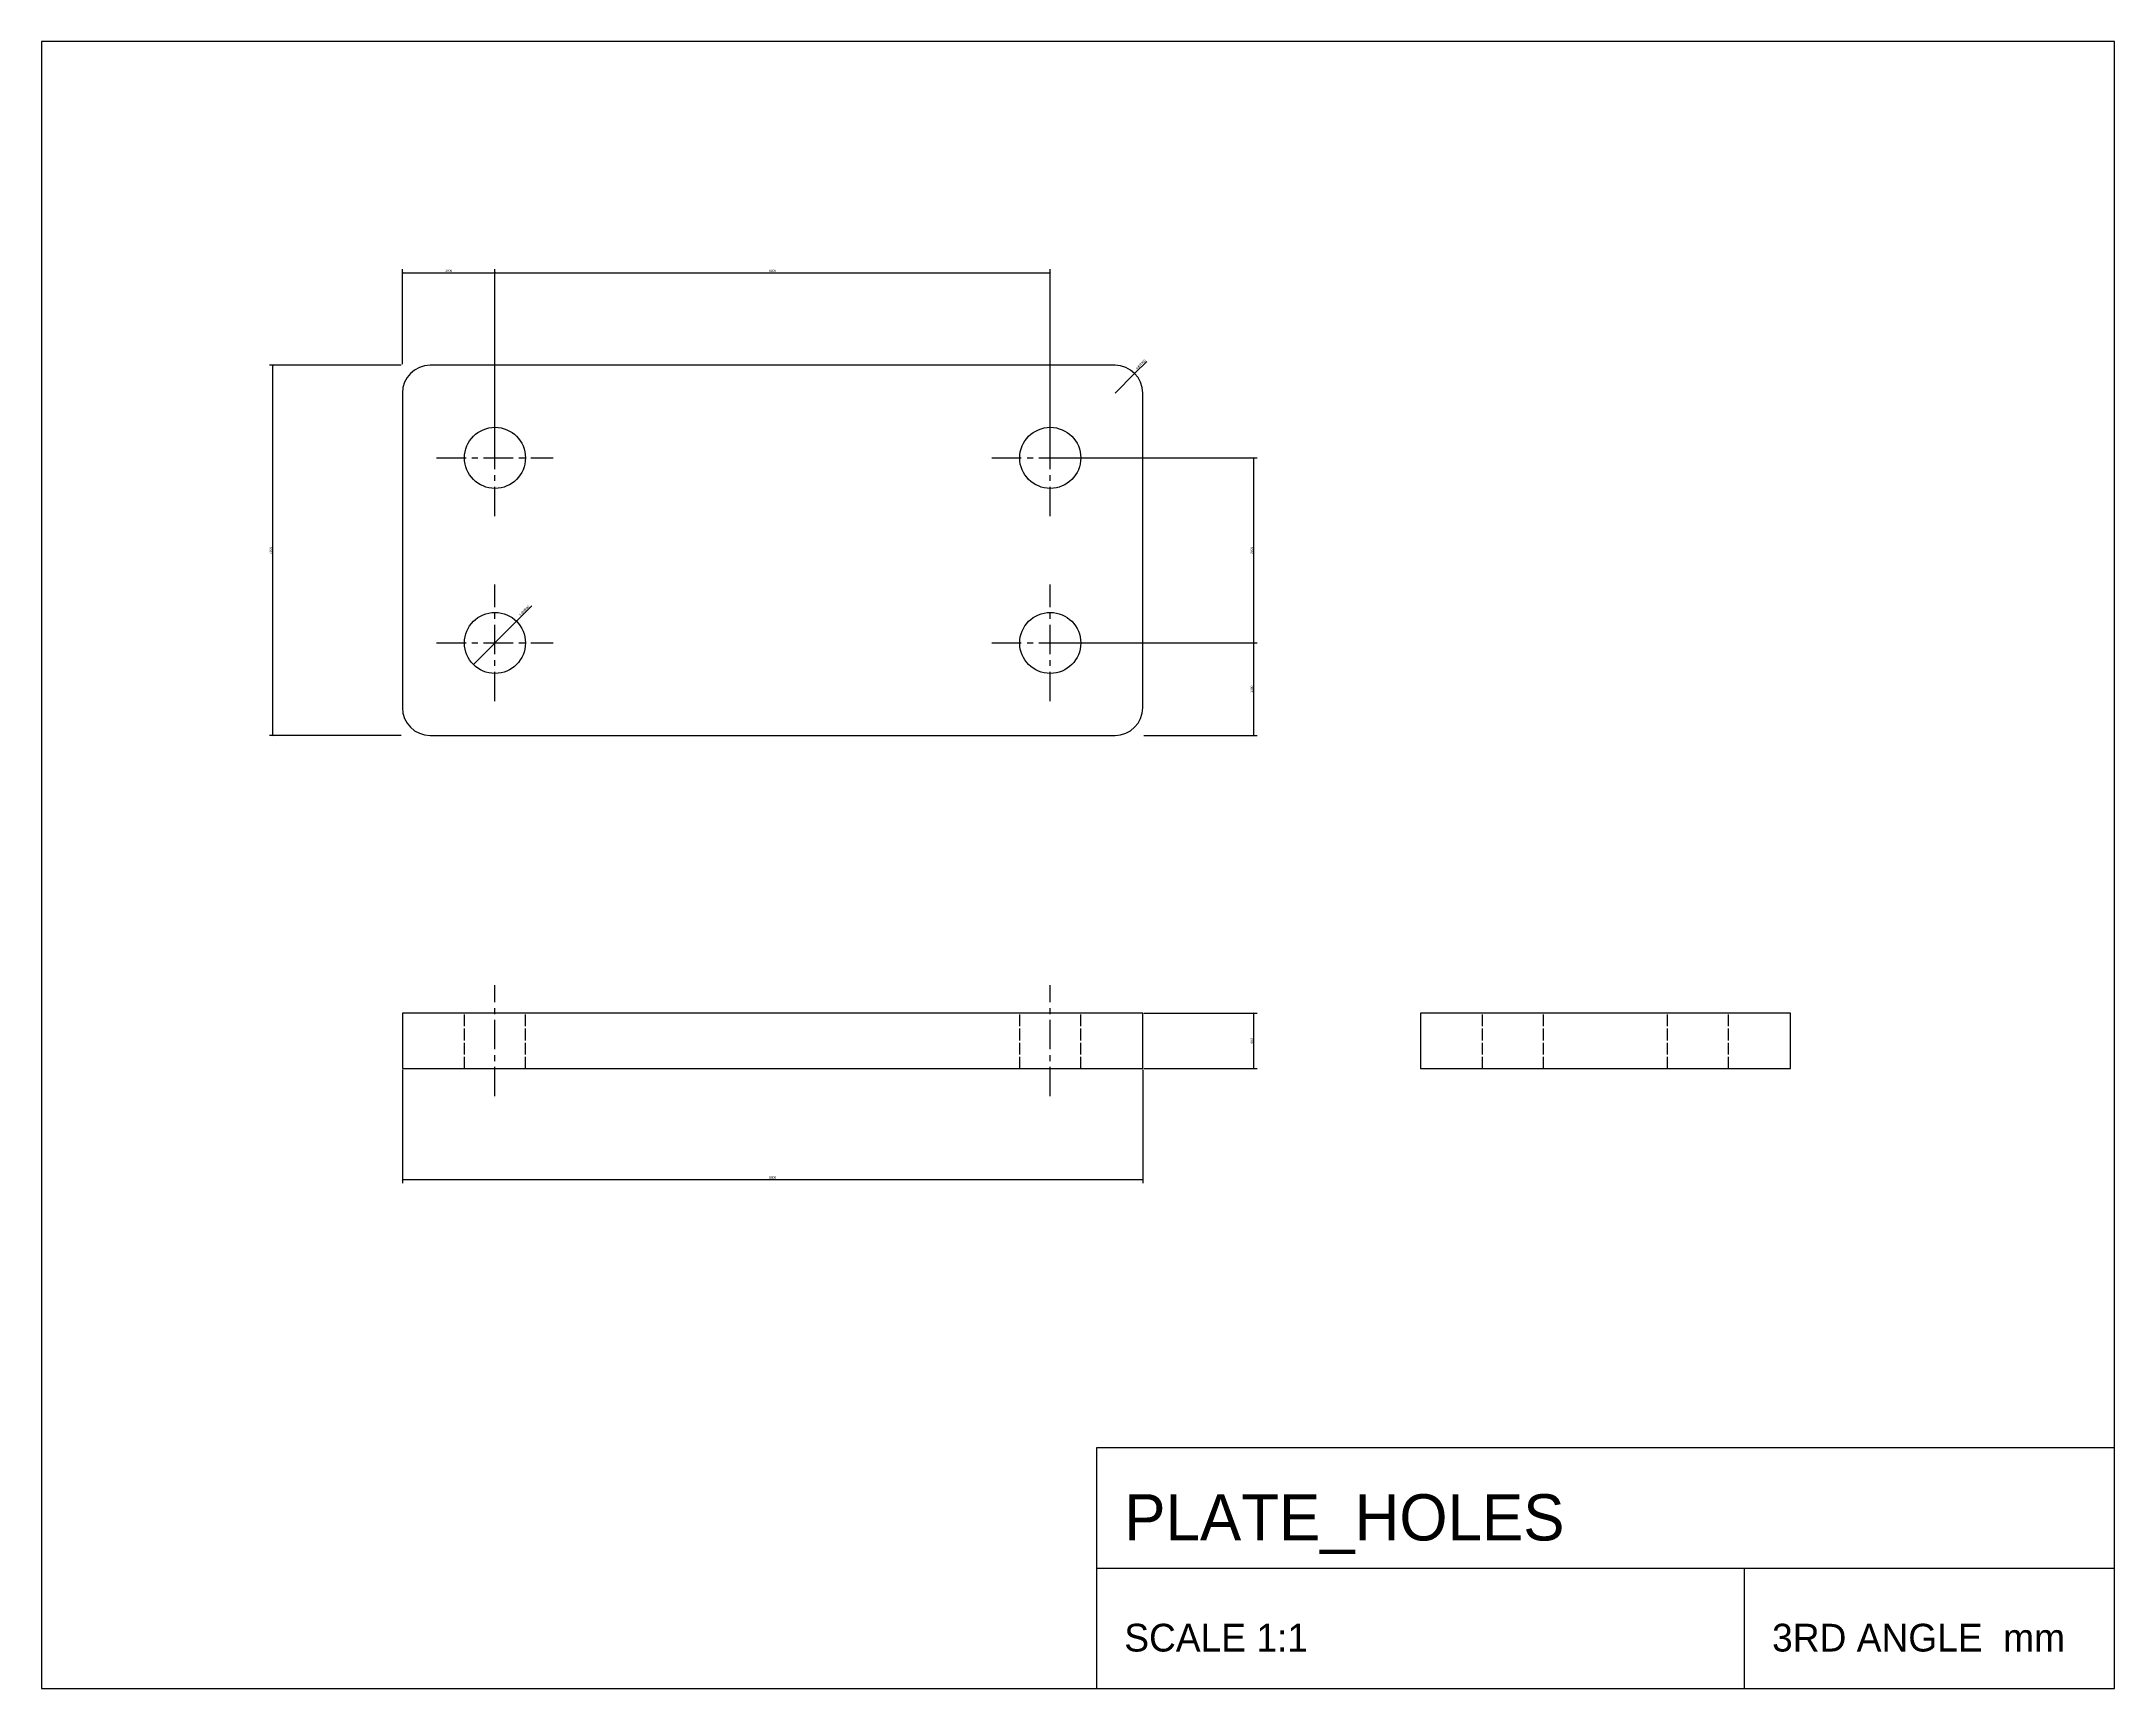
# Model space of a CAD drawing. Header units: millimetres. Extents: x -39 to 185, y -67 to 111.
import ezdxf

# ---------------------------------------------------------------- set-up
doc = ezdxf.new("R2010")
doc.units = ezdxf.units.MM
doc.linetypes.add('CENTER', pattern=[5.08, 3.175, -0.635, 0.635, -0.635])
doc.linetypes.add('DASHED', pattern=[1.524, 1.27, -0.254])
for name, color, linetype in [('CENTER', 1, 'CENTER'), ('DIM', 4, 'CONTINUOUS'), ('HIDDEN', 3, 'DASHED'), ('OUTLINE', 7, 'CONTINUOUS'), ('TITLE', 8, 'CONTINUOUS')]:
    doc.layers.add(name, color=color, linetype=linetype)
doc.styles.add('OpenSansCondensed-Light', font='OpenSansCondensed-Light.ttf')
doc.dimstyles.new('EZDXF', dxfattribs={"dimtxt": 0.25, "dimasz": 0.175, "dimexe": 0.375, "dimexo": 0.125, "dimgap": 0.1, "dimtad": 1, "dimlfac": 100, "dimzin": 12, "dimdsep": 46, "dimtxsty": 'OpenSansCondensed-Light', "dimblk": 'ARCHTICK', "dimcen": 2.5, "dimazin": 3, "dimtfac": 0.5, "dimtmove": 2, "dimatfit": 3})

# ---------------------------------------------------------------- blocks, each defined once
blk = doc.blocks.new('_ARCHTICK')
at = {"color": 0, "linetype": 'BYBLOCK', "const_width": 0.15}
blk.add_lwpolyline([(-0.5, -0.5), (0.5, 0.5)], dxfattribs=at)

msp = doc.modelspace()

# ---------------------------------------------------------------- linework, layer by layer
at = {"layer": 'CENTER'}
for p, q in [((10, 59.7), (10, 72.3)), ((70, 59.7), (70, 72.3)), ((3.7, 66), (16.3, 66)), ((63.7, 66), (76.3, 66)), ((10, 39.7), (10, 52.3)), ((70, 39.7), (70, 52.3)), ((3.7, 46), (16.3, 46)), ((63.7, 46), (76.3, 46)), ((10, -3), (10, 9)), ((70, -3), (70, 9))]:
    msp.add_line(p, q, dxfattribs=at)
at = {"layer": 'HIDDEN'}
for p, q in [((6.7, 0), (6.7, 6)), ((13.3, 0), (13.3, 6)), ((66.7, 0), (66.7, 6)), ((73.3, 0), (73.3, 6)), ((116.7, 0), (116.7, 6)), ((123.3, 0), (123.3, 6)), ((136.7, 0), (136.7, 6)), ((143.3, 0), (143.3, 6))]:
    msp.add_line(p, q, dxfattribs=at)
at = {"layer": 'OUTLINE'}
for p, q in [((77, 76), (3, 76)), ((0, 73), (0, 39)), ((80, 39), (80, 73)), ((3, 36), (77, 36)), ((80, 6), (0, 6)), ((0, 6), (0, 0)), ((80, 0), (80, 6)), ((150, 6), (110, 6)), ((110, 6), (110, 0)), ((150, 0), (150, 6)), ((0, 0), (80, 0)), ((110, 0), (150, 0))]:
    msp.add_line(p, q, dxfattribs=at)
for centre in [(10, 66), (70, 66), (10, 46), (70, 46)]:
    msp.add_circle(centre, 3.3, dxfattribs=at)
for centre, start, end in [((3, 73), 90, 180), ((77, 73), 0, 90), ((3, 39), 180, 270), ((77, 39), 270, 360)]:
    msp.add_arc(centre, 3, start, end, dxfattribs=at)
at = {"layer": 'TITLE'}
for p, q in [((185, 111), (-39, 111)), ((-39, 111), (-39, -67)), ((185, -67), (185, 111)), ((185, -41), (75, -41)), ((75, -41), (75, -67)), ((185, -67), (185, -41)), ((75, -54), (185, -54)), ((145, -67), (145, -54)), ((-39, -67), (185, -67)), ((75, -67), (185, -67))]:
    msp.add_line(p, q, dxfattribs=at)

# ---------------------------------------------------------------- texts
for s, height, p in [('PLATE_HOLES', 5, (78, -51)), ('SCALE 1:1', 3, (78, -63)), ('3RD ANGLE  mm', 3, (148, -63))]:
    msp.add_text(s, height=height, dxfattribs=at).set_placement(p)

# ---------------------------------------------------------------- dimensions: what is measured, and where the dimension line sits
at = {"layer": 'DIM'}
for base, p1, p2 in [((0, 86), (0, 76), (10, 66)), ((10, 86), (10, 66), (70, 66)), ((0, -12), (0, 0), (80, 0))]:
    msp.add_linear_dim(base=base, p1=p1, p2=p2, dimstyle='EZDXF', dxfattribs=at).render()
msp.add_radius_dim(center=(77, 73), mpoint=(79.12132, 75.12132), text='4-R<>', dimstyle='EZDXF', dxfattribs=at).render()
for base, p1, p2 in [((-14, 36), (0, 36), (0, 76)), ((92, 46), (70, 46), (70, 66)), ((92, 36), (80, 36), (70, 46)), ((92, 0), (80, 0), (80, 6))]:
    msp.add_linear_dim(base=base, p1=p1, p2=p2, angle=90, dimstyle='EZDXF', dxfattribs=at).render()
msp.add_diameter_dim_2p(p1=(7.66655, 43.66655), p2=(12.33345, 48.33345), text='4-%%c<>', dimstyle='EZDXF', dxfattribs=at).render()

doc.saveas('drawing.dxf')
